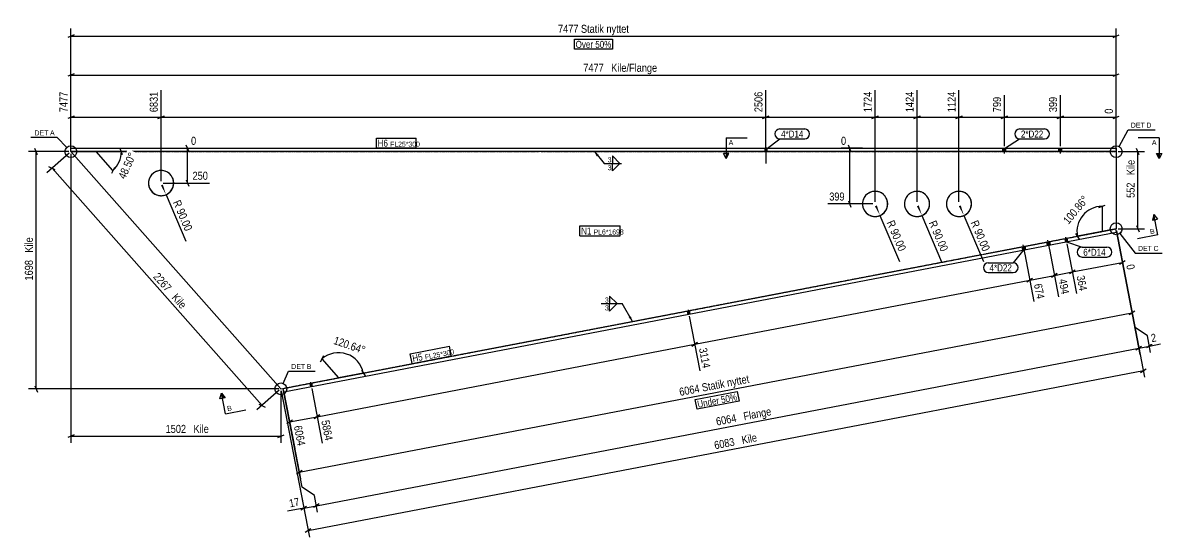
# Model space of a CAD drawing. Header units: millimetres. Extents: x 8 to 70468, y 8 to 3742.
# Drawn here: x 28721 to 36870, y 60 to 3742 of the extents above; entities that cross this region are included whole.
import ezdxf

# ---------------------------------------------------------------- set-up
doc = ezdxf.new("R2010")
doc.units = ezdxf.units.MM
doc.linetypes.add('DXK_LINE_DOT2', pattern=[3.9198, 1.9599, -1.9599])
for name, color, linetype in [('MÅLSÆTNING', 7, 'Continuous'), ('STÅL', 7, 'Continuous'), ('TEKST', 7, 'Continuous')]:
    doc.layers.add(name, color=color, linetype=linetype)
doc.styles.add('Arial', font='ARIAL.TTF', dxfattribs={"height": 0.2})
doc.styles.add('Arial Narrow', font='ARIALN.TTF', dxfattribs={"height": 0.2})

msp = doc.modelspace()

# ---------------------------------------------------------------- hatches: boundary and pattern name
at = {"layer": 'MÅLSÆTNING', "linetype": 'Continuous'}
for points in [[(29722.5, 2583.6), (29744.9, 2511.6), (29708.7, 2577.7)], [(34829.2, 2434.7), (34851.6, 2362.8), (34815.4, 2428.9)], [(35129.3, 2434.7), (35151.7, 2362.8), (35115.4, 2428.9)], [(35429.3, 2434.7), (35451.7, 2362.8), (35415.5, 2428.9)]]:
    msp.add_hatch(color=7, dxfattribs=at).paths.add_polyline_path(points)
at = {"layer": 'STÅL', "linetype": 'Continuous'}
for color, points in [(4, [(34041.8, 2844.6), (34027.8, 2844.6), (34027.8, 2819.6), (34041.8, 2819.6)]), (4, [(34041.8, 2844.6), (34027.8, 2844.6), (34027.8, 2819.6), (34041.8, 2819.6)]), (4, [(34027.8, 2819.6), (34041.8, 2819.6), (34041.8, 2844.6), (34027.8, 2844.6)]), (4, [(34027.8, 2819.6), (34041.8, 2819.6), (34041.8, 2844.6), (34027.8, 2844.6)]), (96, [(35752.5, 2844.6), (35730.5, 2844.6), (35730.5, 2819.6), (35752.5, 2819.6)]), (96, [(36152.5, 2844.6), (36130.5, 2844.6), (36130.5, 2819.6), (36152.5, 2819.6)]), (4, [(35887.1, 2142.2), (35865.5, 2138.1), (35870.2, 2113.6), (35891.8, 2117.7)]), (4, [(35887.1, 2142.2), (35865.5, 2138.1), (35870.2, 2113.6), (35891.8, 2117.7)]), (4, [(36063.9, 2176.2), (36042.3, 2172), (36047, 2147.5), (36068.6, 2151.6)]), (4, [(36063.9, 2176.2), (36042.3, 2172), (36047, 2147.5), (36068.6, 2151.6)]), (96, [(36178.8, 2172.7), (36192.5, 2175.4), (36187.8, 2199.9), (36174, 2197.3)]), (96, [(36178.8, 2172.7), (36192.5, 2175.4), (36187.8, 2199.9), (36174, 2197.3)]), (96, [(33478, 1654.8), (33491.7, 1657.4), (33487, 1681.9), (33473.3, 1679.3)]), (96, [(33478, 1654.8), (33491.7, 1657.4), (33487, 1681.9), (33473.3, 1679.3)]), (96, [(30777.2, 1136.8), (30791, 1139.4), (30786.2, 1164), (30772.5, 1161.3)]), (96, [(30777.2, 1136.8), (30791, 1139.4), (30786.2, 1164), (30772.5, 1161.3)])]:
    msp.add_hatch(color=color, dxfattribs=at).paths.add_polyline_path(points)
at = {"layer": 'TEKST', "linetype": 'Continuous'}
for color, points in [(3, [(32825.5, 2784.7), (32808.9, 2819.6), (32839.9, 2796.6)]), (30, [(33750.7, 2807.1), (33769.4, 2807.1), (33750.7, 2769.6)]), (30, [(36829.5, 2807.1), (36848.2, 2807.1), (36848.2, 2769.6)]), (30, [(36818.4, 2333.6), (36800, 2330.1), (36811.3, 2370.4)]), (3, [(33070.4, 1641.3), (33080.6, 1604), (33054.1, 1632.1)]), (30, [(30166.9, 1057.9), (30148.5, 1054.4), (30141.4, 1091.2)])]:
    msp.add_hatch(color=color, dxfattribs=at).paths.add_polyline_path(points)

# ---------------------------------------------------------------- linework, layer by layer
at = {"layer": 'MÅLSÆTNING', "color": 7, "linetype": 'Continuous'}
for p, q in [((29064.4, 2859.6), (29064.4, 3700)), ((36540.9, 2859.6), (36540.9, 3700)), ((29086.9, 3655.7), (29041.9, 3637.7)), ((29064.4, 3646.7), (36540.9, 3646.7)), ((36518.4, 3637.7), (36563.4, 3655.7)), ((29086.9, 3376.9), (29041.9, 3358.9)), ((29064.4, 2834.6), (29064.4, 3421.1)), ((29064.4, 3367.9), (36540.9, 3367.9)), ((36518.4, 3358.9), (36563.4, 3376.9)), ((36540.9, 2834.6), (36540.9, 3421.1)), ((29064.4, 2834.6), (29064.4, 3259.3)), ((29709.8, 2609.5), (29709.8, 3259.3)), ((29709.8, 2609.5), (29709.8, 3259.3)), ((34034.8, 2834.6), (34034.8, 3259.3)), ((34816.5, 2460.6), (34816.5, 3259.3)), ((34816.5, 2460.6), (34816.5, 3259.3)), ((35116.5, 2460.6), (35116.5, 3259.3)), ((35116.5, 2460.6), (35116.5, 3259.3)), ((35416.5, 2460.6), (35416.5, 3259.3)), ((35416.5, 2460.6), (35416.5, 3259.3)), ((35741.5, 2859.6), (35741.5, 3222.8)), ((36141.5, 2859.6), (36141.5, 3222.8)), ((36141.5, 2859.6), (36141.5, 3222.8)), ((36540.9, 2834.6), (36540.9, 3127.8)), ((29086.9, 3074.7), (29041.9, 3056.7)), ((29064.4, 3065.7), (29709.8, 3065.7)), ((29732.3, 3074.7), (29687.3, 3056.7)), ((29687.3, 3056.7), (29732.3, 3074.7)), ((29709.8, 3065.7), (34034.8, 3065.7)), ((34012.3, 3056.7), (34057.3, 3074.7)), ((34839, 3074.7), (34794, 3056.7)), ((34794, 3056.7), (34839, 3074.7)), ((34816.5, 3065.7), (35116.5, 3065.7)), ((35139, 3074.7), (35094, 3056.7)), ((35094, 3056.7), (35139, 3074.7)), ((35116.5, 3065.7), (35416.5, 3065.7)), ((35439, 3074.7), (35394, 3056.7)), ((35394, 3056.7), (35439, 3074.7)), ((35416.5, 3065.7), (35741.5, 3065.7)), ((35719, 3056.7), (35764, 3074.7)), ((36164, 3074.7), (36119, 3056.7)), ((36119, 3056.7), (36164, 3074.7)), ((36141.5, 3065.7), (36540.9, 3065.7)), ((36518.4, 3056.7), (36563.4, 3074.7)), ((29907.4, 2822.1), (29889.4, 2867.1)), ((34643.7, 2822.1), (34625.7, 2867.1)), ((29049.4, 2819.6), (28762.6, 2819.6)), ((28824.8, 2797.1), (28806.8, 2842.1)), ((28815.8, 1121.8), (28815.8, 2819.6)), ((29053.1, 2809.6), (28893.6, 2668.5)), ((29064.4, 2804.6), (29064.4, 735.4)), ((29079.4, 2819.6), (29425.6, 2819.6)), ((29425.6, 2819.6), (29245.6, 2819.6)), ((29364.8, 2684.8), (29245.6, 2819.6)), ((29434.6, 2797.1), (29416.6, 2842.1)), ((29805.8, 2844.6), (29960.4, 2844.6)), ((29898.4, 2594.5), (29898.4, 2844.6)), ((34726.4, 2844.6), (34572.7, 2844.6)), ((34634.7, 2445.6), (34634.7, 2844.6)), ((36555.9, 2819.6), (36744, 2819.6)), ((36705, 2797.1), (36687, 2842.1)), ((36696, 2267.6), (36696, 2819.6)), ((28951.2, 2689.4), (28907.9, 2711.2)), ((28929.6, 2700.3), (30431.6, 1002.5)), ((29375.7, 2706.4), (29353.9, 2663.1)), ((29889.4, 2617), (29907.4, 2572)), ((29724.8, 2594.5), (30055.4, 2594.5)), ((29744.9, 2511.6), (29886.6, 2178)), ((34801.5, 2445.6), (34477.7, 2445.6)), ((34625.7, 2468.1), (34643.7, 2423.1)), ((36417.8, 2419.3), (36462.8, 2437.3)), ((36440.3, 2428.3), (36440.3, 2248.3)), ((34851.6, 2362.8), (34991.6, 2033.2)), ((35151.7, 2362.8), (35292.3, 2031.3)), ((35451.7, 2362.8), (35591.7, 2032.8)), ((36687, 2290.1), (36705, 2245.1)), ((36250.4, 2234.8), (36276.6, 2194)), ((36526.1, 2264.8), (36263.5, 2214.4)), ((36263.5, 2214.4), (36440.3, 2248.3)), ((36541.3, 2252.4), (36711.2, 1366.7)), ((36541.3, 2252.4), (36711.2, 1366.7)), ((36543.7, 2252.9), (36744.5, 1205.8)), ((36676.3, 1561.6), (36543.7, 2252.9)), ((36546, 2227.9), (36596.1, 1966.4)), ((36555.9, 2267.6), (36744, 2267.6)), ((36063.4, 2120.1), (36128.6, 1780)), ((36063.4, 2120.1), (36128.6, 1780)), ((36188.5, 2159.3), (36256.5, 1804.6)), ((36188.5, 2159.3), (36256.5, 1804.6)), ((35886.6, 2086.2), (35951.9, 1746.1)), ((35886.6, 2086.2), (35951.9, 1746.1)), ((36564.1, 2014.3), (36604.9, 2040.4)), ((36099.1, 1934.3), (36226.9, 1958.8)), ((36247.3, 1971.9), (36206.5, 1945.7)), ((36247.3, 1971.9), (36206.5, 1945.7)), ((36226.9, 1958.8), (36584.5, 2027.4)), ((33526.1, 1440.8), (35922.3, 1900.4)), ((35901.9, 1887.3), (35942.7, 1913.4)), ((35901.9, 1887.3), (35942.7, 1913.4)), ((35922.3, 1900.4), (36099.1, 1934.3)), ((36078.7, 1921.2), (36119.5, 1947.3)), ((36119.5, 1947.3), (36078.7, 1921.2)), ((33487.7, 1641.3), (33562.6, 1250.7)), ((33487.7, 1641.3), (33562.6, 1250.7)), ((36633.2, 1654), (36674, 1680.1)), ((36764.1, 1502.1), (36676.3, 1561.6)), ((36787.2, 1381.3), (36764.1, 1502.1)), ((33546.5, 1453.9), (33505.7, 1427.7)), ((33505.7, 1427.7), (33546.5, 1453.9)), ((36681.7, 1400.7), (36722.5, 1426.9)), ((36681.7, 1400.7), (36722.5, 1426.9)), ((36702.1, 1413.8), (36778.2, 1428.4)), ((36798.6, 1441.5), (36757.8, 1415.3)), ((30870.5, 1357.4), (30848.7, 1314.1)), ((30859.6, 1335.7), (30978.8, 1200.9)), ((30581.2, 1124.6), (31155.6, 1234.8)), ((30761, 107.1), (36735.5, 1253)), ((31155.6, 1234.8), (30978.8, 1200.9)), ((31142.5, 1255.2), (31168.7, 1214.4)), ((36715.1, 1239.9), (36755.9, 1266)), ((28806.8, 1144.3), (28824.8, 1099.3)), ((30551.4, 1121.8), (28762.6, 1121.8)), ((30555.2, 1111.9), (30395.7, 970.7)), ((30566.4, 1106.8), (30566.4, 735.4)), ((30569.3, 1107.1), (30739.1, 221.3)), ((30718.4, 418.9), (30585.8, 1110.2)), ((30718.4, 418.9), (30585.8, 1110.2)), ((30585.8, 1110.2), (30665.4, 695)), ((30786.9, 1123.4), (30861.8, 732.7)), ((30786.9, 1123.4), (30861.8, 732.7)), ((30410, 1013.4), (30453.3, 991.7)), ((30649.3, 898.2), (30608.5, 872.1)), ((30628.9, 885.2), (30825.4, 922.8)), ((30845.8, 935.9), (30805, 909.8)), ((30805, 909.8), (30845.8, 935.9)), ((29086.9, 792.4), (29041.9, 774.4)), ((29064.4, 783.4), (30566.4, 783.4)), ((30543.9, 774.4), (30588.9, 792.4)), ((30718.4, 537.9), (30677.6, 511.8)), ((30806.1, 359.4), (30718.4, 418.9)), ((30829.3, 238.6), (30806.1, 359.4)), ((30829.3, 238.6), (30806.1, 359.4)), ((30709.7, 255.4), (30750.5, 281.5)), ((30730.1, 268.4), (30820.3, 285.7)), ((30840.7, 298.8), (30799.9, 272.7)), ((30840.7, 298.8), (30799.9, 272.7)), ((30781.4, 120.2), (30740.6, 94.1))]:
    msp.add_line(p, q, dxfattribs=at)
for centre, radius, start, end in [((29245.6, 2819.6), 180, 311.5, 360), ((29709.8, 2594.5), 90, 203, 23), ((34816.5, 2445.6), 90, 203, 23), ((36440.3, 2248.3), 180, 90, 190.85676), ((30978.8, 1200.9), 180, 10.85676, 131.5)]:
    msp.add_arc(centre, radius, start, end, dxfattribs=at)
at = {"layer": 'STÅL', "color": 4, "linetype": 'Continuous'}
for p, q in [((34034.8, 2852.6), (34034.8, 2819.6)), ((34034.8, 2852.6), (34034.8, 2819.6)), ((34027.8, 2844.6), (34027.8, 2819.6)), ((34027.8, 2844.6), (34027.8, 2819.6)), ((34027.8, 2844.6), (34027.8, 2819.6)), ((34027.8, 2844.6), (34027.8, 2819.6)), ((34034.8, 2852.1), (34034.8, 2734.6)), ((34034.8, 2852.1), (34034.8, 2734.6)), ((34041.8, 2844.6), (34041.8, 2819.6)), ((34041.8, 2844.6), (34041.8, 2819.6)), ((34041.8, 2844.6), (34041.8, 2819.6)), ((34041.8, 2844.6), (34041.8, 2819.6)), ((35865.5, 2138.1), (35870.2, 2113.6)), ((35865.5, 2138.1), (35870.2, 2113.6)), ((35873.8, 2152.9), (35891.4, 2061.6)), ((35873.8, 2152.9), (35891.4, 2061.6)), ((35887.1, 2142.2), (35891.8, 2117.7)), ((35887.1, 2142.2), (35891.8, 2117.7)), ((36042.3, 2172), (36047, 2147.5)), ((36042.3, 2172), (36047, 2147.5)), ((36050.6, 2186.8), (36068.1, 2095.5)), ((36050.6, 2186.8), (36068.1, 2095.5)), ((36063.9, 2176.2), (36068.6, 2151.6)), ((36063.9, 2176.2), (36068.6, 2151.6))]:
    msp.add_line(p, q, dxfattribs=at)
at = {"layer": 'STÅL', "color": 2, "linetype": 'Continuous'}
for p, q in [((29064.4, 2844.6), (36540.9, 2844.6)), ((29064.4, 2819.6), (29064.4, 2844.6)), ((36540.9, 2819.6), (29064.4, 2819.6)), ((29064.4, 2819.6), (30566.4, 1121.8)), ((36540.9, 2844.6), (36540.9, 2819.6)), ((36540.9, 2819.6), (36540.9, 2267.6)), ((30582.9, 1125), (36538.5, 2267.2)), ((30587.7, 1100.4), (36543.2, 2242.6)), ((36538.5, 2267.2), (36540.9, 2267.6)), ((36543.2, 2242.6), (36538.5, 2267.2)), ((30566.4, 1121.8), (30582.9, 1125)), ((30587.7, 1100.4), (30582.9, 1125))]:
    msp.add_line(p, q, dxfattribs=at)
at = {"layer": 'STÅL', "color": 7, "linetype": 'DXK_LINE_DOT2'}
for p, q in [((29064.4, 2819.6), (32413.4, 2819.6)), ((32428.4, 2819.6), (36540.9, 2819.6)), ((30582.9, 1125), (36538.5, 2267.2))]:
    msp.add_line(p, q, dxfattribs=at)
at = {"layer": 'STÅL', "color": 96, "linetype": 'Continuous'}
for p, q in [((35730.5, 2819.6), (35730.5, 2844.6)), ((35741.5, 2806.6), (35741.5, 2844.6)), ((35752.5, 2819.6), (35752.5, 2844.6)), ((36130.5, 2819.6), (36130.5, 2844.6)), ((36141.5, 2806.6), (36141.5, 2844.6)), ((36152.5, 2819.6), (36152.5, 2844.6)), ((36179.4, 2206.5), (36185.6, 2174)), ((36179.4, 2206.5), (36185.6, 2174)), ((36174, 2197.3), (36178.8, 2172.7)), ((36174, 2197.3), (36178.8, 2172.7)), ((36187.8, 2199.9), (36192.5, 2175.4)), ((36187.8, 2199.9), (36192.5, 2175.4)), ((33473.3, 1679.3), (33478, 1654.8)), ((33473.3, 1679.3), (33478, 1654.8)), ((33478.6, 1688.5), (33484.9, 1656.1)), ((33478.6, 1688.5), (33484.9, 1656.1)), ((33487, 1681.9), (33491.7, 1657.4)), ((33487, 1681.9), (33491.7, 1657.4)), ((30772.5, 1161.3), (30777.2, 1136.8)), ((30772.5, 1161.3), (30777.2, 1136.8)), ((30777.9, 1170.5), (30784.1, 1138.1)), ((30777.9, 1170.5), (30784.1, 1138.1)), ((30786.2, 1164), (30791, 1139.4)), ((30786.2, 1164), (30791, 1139.4))]:
    msp.add_line(p, q, dxfattribs=at)
at = {"layer": 'STÅL', "color": 7, "linetype": 'DXK_LINE_DOT2'}
for centre, start, end in [((29709.8, 2594.5), 23, 203), ((29709.8, 2594.5), 203, 23), ((34816.5, 2445.6), 23, 203), ((35116.5, 2445.6), 23, 203), ((35416.5, 2445.6), 23, 203), ((34816.5, 2445.6), 203, 23), ((35116.5, 2445.6), 203, 23), ((35416.5, 2445.6), 203, 23)]:
    msp.add_arc(centre, 90, start, end, dxfattribs=at)
at = {"layer": 'STÅL', "color": 2, "linetype": 'Continuous'}
for centre, start, end in [((29709.8, 2594.5), 353, 173), ((29709.8, 2594.5), 173, 353), ((34816.5, 2445.6), 353, 173), ((35116.5, 2445.6), 353, 173), ((35416.5, 2445.6), 353, 173), ((34816.5, 2445.6), 173, 353), ((35116.5, 2445.6), 173, 353), ((35416.5, 2445.6), 173, 353)]:
    msp.add_arc(centre, 90, start, end, dxfattribs=at)
at = {"layer": 'TEKST', "color": 3, "linetype": 'Continuous'}
for p, q in [((36626.6, 2976.2), (36818.9, 2976.2)), ((28967.3, 2920.8), (28777.7, 2920.8)), ((36677.8, 2094.1), (36870.1, 2094.1)), ((33080.6, 1604), (33008.3, 1732.3)), ((30622, 1248.8), (30811.5, 1248.8))]:
    msp.add_line(p, q, dxfattribs=at)
at = {"layer": 'TEKST', "color": 30, "linetype": 'Continuous'}
for p, q in [((33750.7, 2769.6), (33731.9, 2807.1)), ((33769.4, 2807.1), (33731.9, 2807.1)), ((33750.7, 2769.6), (33769.4, 2807.1)), ((36829.5, 2807.1), (36867, 2807.1)), ((36848.2, 2769.6), (36829.5, 2807.1)), ((36867, 2807.1), (36848.2, 2769.6)), ((36811.3, 2370.4), (36800, 2330.1)), ((36811.3, 2370.4), (36836.8, 2337.1)), ((36800, 2330.1), (36836.8, 2337.1)), ((30130.1, 1050.9), (30141.4, 1091.2)), ((30141.4, 1091.2), (30166.9, 1057.9)), ((30166.9, 1057.9), (30130.1, 1050.9))]:
    msp.add_line(p, q, dxfattribs=at)
at = {"layer": 'TEKST', "color": 3, "linetype": 'Continuous'}
for centre in [(29064.4, 2819.6), (36540.9, 2267.6), (30566.4, 1121.8)]:
    msp.add_circle(centre, 42.4, dxfattribs=at)

# ---------------------------------------------------------------- wipeouts: each hides what was drawn before it
at = {"color": 0}
for points in [[(34303.9, 2920.5), (34303.9, 2973), (34144.1, 2973), (34144.1, 2920.5)], [(36019.3, 2920.3), (36019.3, 2972.8), (35859.5, 2972.8), (35859.5, 2920.3)]]:
    msp.add_wipeout(points, dxfattribs=at).dxf.layer = 'TEKST'
at = {"color": 0, "linetype": 'Continuous'}
msp.add_wipeout([(36829.5, 2867.1), (36829.5, 2904.6), (36796.2, 2904.6), (36796.2, 2867.1)], dxfattribs=at).dxf.layer = 'TEKST'

# ---------------------------------------------------------------- next in the draw order: linework, layer by layer
at = {"layer": 'TEKST', "color": 7, "linetype": 'Continuous'}
for q in [(36698.2, 2919.6), (36848.2, 2769.6)]:
    msp.add_line((36848.2, 2919.6), q, dxfattribs=at)

# ---------------------------------------------------------------- next in the draw order: texts
at = {"layer": 'TEKST', "color": 3, "linetype": 'Continuous', "style": 'Arial'}
msp.add_text('A', height=35.8, dxfattribs=at).set_placement((36796.2, 2867.1))

# ---------------------------------------------------------------- next in the draw order: wipeouts: each hides what was drawn before it
at = {"color": 0}
for points, layer in [([(33068.7, 3658), (33068.7, 3742), (32536.6, 3742), (32536.6, 3658)], 'MÅLSÆTNING'), ([(32887.8, 3379.1), (32887.8, 3463.1), (32717.5, 3463.1), (32717.5, 3379.1)], 'MÅLSÆTNING'), ([(33257.8, 3391.1), (33257.8, 3451.1), (32929, 3451.1), (32929, 3391.1)], 'MÅLSÆTNING'), ([(29549.2, 2803.8), (29472.6, 2838.3), (29382, 2637.1), (29458.6, 2602.7)], 'MÅLSÆTNING'), ([(36672.7, 2761.3), (36612.7, 2761.3), (36612.7, 2651.7), (36672.7, 2651.7)], 'MÅLSÆTNING'), ([(36684.7, 2610.5), (36600.7, 2610.5), (36600.7, 2476.8), (36684.7, 2476.8)], 'MÅLSÆTNING'), ([(36365.4, 2477), (36300.6, 2530.6), (36136.8, 2332.4), (36201.6, 2278.8)], 'MÅLSÆTNING'), ([(29876.8, 2229.8), (29954.1, 2262.7), (29854.7, 2496.7), (29777.4, 2463.9)], 'MÅLSÆTNING'), ([(34981.8, 2085), (35059.1, 2117.8), (34959.7, 2351.9), (34882.4, 2319.1)], 'MÅLSÆTNING'), ([(28792.6, 2206.6), (28732.6, 2206.6), (28732.6, 2097.1), (28792.6, 2097.1)], 'MÅLSÆTNING'), ([(28804.6, 2055.8), (28720.6, 2055.8), (28720.6, 1885.6), (28804.6, 1885.6)], 'MÅLSÆTNING'), ([(29745.4, 1795.1), (29808.3, 1850.8), (29695.5, 1978.3), (29632.6, 1922.6)], 'MÅLSÆTNING'), ([(36845.9, 1452.8), (36830.1, 1535.3), (36770.6, 1523.9), (36786.4, 1441.4)], 'MÅLSÆTNING'), ([(29900.5, 794.6), (29900.5, 878.6), (29730.3, 878.6), (29730.3, 794.6)], 'MÅLSÆTNING'), ([(30051.4, 806.6), (30051.4, 866.6), (29941.8, 866.6), (29941.8, 806.6)], 'MÅLSÆTNING'), ([(33829.7, 707.1), (33813.9, 789.6), (33646.7, 757.6), (33662.5, 675.1)], 'MÅLSÆTNING'), ([(30717.7, 277.5), (30701.8, 360), (30606.5, 341.7), (30622.3, 259.2)], 'MÅLSÆTNING'), ([(34303.9, 2920.5), (34303.9, 2973), (34144.1, 2973), (34144.1, 2920.5)], 'TEKST'), ([(36019.3, 2920.3), (36019.3, 2972.8), (35859.5, 2972.8), (35859.5, 2920.3)], 'TEKST'), ([(31332.3, 2855.1), (31332.3, 2907.6), (31258.7, 2907.6), (31258.7, 2855.1)], 'TEKST'), ([(32930.2, 2740), (32930.2, 2783.5), (32901.3, 2783.5), (32901.3, 2740)], 'TEKST'), ([(32787.3, 2226.6), (32787.3, 2279.1), (32713.8, 2279.1), (32713.8, 2226.6)], 'TEKST'), ([(36465.3, 2074.5), (36465.3, 2127), (36305.5, 2127), (36305.5, 2074.5)], 'TEKST'), ([(35795, 1963.3), (35795, 2015.8), (35635.1, 2015.8), (35635.1, 1963.3)], 'TEKST'), ([(32910, 1736.8), (32910, 1780.3), (32881.2, 1780.3), (32881.2, 1736.8)], 'TEKST')]:
    msp.add_wipeout(points, dxfattribs=at).dxf.layer = layer
at = {"color": 0, "linetype": 'Continuous'}
for points, layer in [([(32930.5, 3562.3), (32930.5, 3614.8), (32674.8, 3614.8), (32674.8, 3562.3)], 'MÅLSÆTNING'), ([(29052.4, 3260.4), (28968.4, 3260.4), (28968.4, 3090.1), (29052.4, 3090.1)], 'MÅLSÆTNING'), ([(29697.8, 3260.4), (29613.8, 3260.4), (29613.8, 3090.1), (29697.8, 3090.1)], 'MÅLSÆTNING'), ([(34022.8, 3260.4), (33938.8, 3260.4), (33938.8, 3090.1), (34022.8, 3090.1)], 'MÅLSÆTNING'), ([(35104.5, 3260.4), (35020.5, 3260.4), (35020.5, 3090.1), (35104.5, 3090.1)], 'MÅLSÆTNING'), ([(35404.5, 3260.4), (35320.5, 3260.4), (35320.5, 3090.1), (35404.5, 3090.1)], 'MÅLSÆTNING'), ([(35729.5, 3223.8), (35645.5, 3223.8), (35645.5, 3090.1), (35729.5, 3090.1)], 'MÅLSÆTNING'), ([(36528.9, 3139.8), (36444.9, 3139.8), (36444.9, 3079.2), (36528.9, 3079.2)], 'MÅLSÆTNING'), ([(29972.4, 2856.6), (29972.4, 2940.6), (29911.9, 2940.6), (29911.9, 2856.6)], 'MÅLSÆTNING'), ([(34621.2, 2856.6), (34621.2, 2940.6), (34560.7, 2940.6), (34560.7, 2856.6)], 'MÅLSÆTNING'), ([(30056.5, 2606.5), (30056.5, 2690.5), (29922.8, 2690.5), (29922.8, 2606.5)], 'MÅLSÆTNING'), ([(34610.3, 2457.6), (34610.3, 2541.6), (34476.6, 2541.6), (34476.6, 2457.6)], 'MÅLSÆTNING'), ([(36610.2, 1956.9), (36692.7, 1972.7), (36681.3, 2032.2), (36598.8, 2016.4)], 'MÅLSÆTNING'), ([(35963.8, 1747.3), (36046.3, 1763.2), (36021.2, 1894.5), (35938.7, 1878.6)], 'MÅLSÆTNING'), ([(36268.5, 1805.8), (36351, 1821.6), (36325.8, 1952.9), (36243.3, 1937.1)], 'MÅLSÆTNING'), ([(36745.3, 2991.2), (36745.3, 3028.7), (36645.4, 3028.7), (36645.4, 2991.2)], 'TEKST'), ([(28903.9, 2935.8), (28903.9, 2973.3), (28804, 2973.3), (28804, 2935.8)], 'TEKST'), ([(33802.7, 2867.1), (33802.7, 2904.6), (33769.4, 2904.6), (33769.4, 2867.1)], 'TEKST'), ([(36818.3, 2234.3), (36811.3, 2271.1), (36778.5, 2264.8), (36785.6, 2228)], 'TEKST'), ([(30218, 968.4), (30210.9, 1005.3), (30178.2, 999), (30185.2, 962.2)], 'TEKST')]:
    msp.add_wipeout(points, dxfattribs=at).dxf.layer = layer

# ---------------------------------------------------------------- next in the draw order: linework, layer by layer
at = {"layer": 'MÅLSÆTNING', "color": 7, "linetype": 'Continuous'}
for p, q in [((34034.8, 2834.6), (34034.8, 3259.3)), ((35741.5, 2859.6), (35741.5, 3222.8)), ((34057.3, 3074.7), (34012.3, 3056.7)), ((34034.8, 3065.7), (34816.5, 3065.7)), ((35764, 3074.7), (35719, 3056.7)), ((35741.5, 3065.7), (36141.5, 3065.7)), ((36546, 2227.9), (36662.6, 1619.9)), ((36778.2, 1428.4), (36858.3, 1443.8)), ((36778.2, 1428.4), (36858.3, 1443.8)), ((30569.3, 1107.1), (30770.1, 60)), ((30806.1, 359.4), (30718.4, 418.9)), ((30730.1, 268.4), (30614.1, 246.2)), ((30730.1, 268.4), (30614.1, 246.2))]:
    msp.add_line(p, q, dxfattribs=at)
msp.add_arc((35116.5, 2445.6), 90, 203, 23, dxfattribs=at)
at = {"layer": 'TEKST', "color": 7, "linetype": 'Continuous'}
for p, q in [((34135.1, 2982), (34312.9, 2982)), ((35850.5, 2981.8), (36028.3, 2981.8)), ((33750.7, 2919.6), (33900.7, 2919.6)), ((33750.7, 2919.6), (33750.7, 2769.6)), ((34036.8, 2837.6), (34135.1, 2911.5)), ((34135.1, 2911.5), (34312.9, 2911.5)), ((35742.5, 2841.2), (35850.5, 2911.3)), ((35850.5, 2911.3), (36028.3, 2911.3)), ((36839.6, 2223.1), (36811.3, 2370.4)), ((36839.6, 2223.1), (36692.2, 2194.8)), ((30169.7, 943.9), (30141.4, 1091.2)), ((30169.7, 943.9), (30317, 972.1))]:
    msp.add_line(p, q, dxfattribs=at)
at = {"layer": 'TEKST', "color": 3, "linetype": 'Continuous'}
for p, q in [((36561.2, 2856.8), (36626.6, 2976.2)), ((32991.4, 2735.5), (32937.9, 2789)), ((32937.9, 2789), (32937.9, 2735.5)), ((32937.9, 2735.5), (32991.4, 2735.5)), ((32971.3, 1732.3), (32917.7, 1785.9)), ((32917.7, 1785.9), (32917.7, 1732.3)), ((32917.7, 1732.3), (32971.3, 1732.3))]:
    msp.add_line(p, q, dxfattribs=at)
at = {"layer": 'TEKST', "color": 7, "linetype": 'Continuous'}
for centre, start, end in [((34135.1, 2946.8), 90, 270), ((34312.9, 2946.8), 270, 90), ((35850.5, 2946.5), 90, 270), ((36028.3, 2946.5), 270, 90)]:
    msp.add_arc(centre, 35.2, start, end, dxfattribs=at)

# ---------------------------------------------------------------- next in the draw order: texts
at = {"layer": 'MÅLSÆTNING', "color": 3, "style": 'Arial Narrow'}
for s, p in [('7477', (32729.5, 3391.1)), ('1502', (29742.3, 806.6))]:
    msp.add_text(s, height=57.27, dxfattribs=at).set_placement(p)
at = {"layer": 'MÅLSÆTNING', "color": 3, "linetype": 'Continuous', "style": 'Arial Narrow'}
for s, height, rotation, p in [('7477', 57.27, 90.00021, (29040.4, 3102.1)), ('6831', 57.27, 90.00021, (29685.8, 3102.1)), ('2506', 57.27, 90.00021, (34010.8, 3102.1)), ('1424', 57.27, 90.00021, (35092.5, 3102.1)), ('1124', 57.27, 90.00021, (35392.5, 3102.1)), ('799', 57.27, 90.00021, (35717.5, 3102.1)), ('0', 57.3, 90.00021, (36516.9, 3091.2)), ('0', 57.3, -79.14266, (36612.8, 2006.8)), ('364', 57.27, -79.14266, (36257.3, 1927.5)), ('674', 57.27, -79.14266, (35952.7, 1869.1))]:
    msp.add_text(s, height=height, rotation=rotation, dxfattribs=at).set_placement(p)
for s, height, p in [('0', 57.3, (29923.9, 2868.6)), ('0', 57.3, (34572.7, 2868.6)), ('250', 57.27, (29934.8, 2618.5)), ('399', 57.27, (34488.6, 2469.6))]:
    msp.add_text(s, height=height, dxfattribs=at).set_placement(p)
at = {"layer": 'MÅLSÆTNING', "color": 3, "style": 'Arial Narrow'}
for s, height, rotation, p in [('48.50°', 57.27, 65.75264, (29452.6, 2618.5)), ('552', 57.27, 90.00021, (36672.7, 2488.8)), ('R 90.00', 57.27, -67.00168, (29793.2, 2457.5)), ('100.86°', 57.27, 50.42602, (36200, 2295.7)), ('R 90.00', 57.27, -67.00168, (34898.1, 2312.7)), ('1698', 57.27, 90.00021, (28792.6, 1897.6)), ('2', 57.3, 10.85755, (36795.9, 1455.5)), ('6083', 57.27, 10.85755, (33672.1, 689.1)), ('17', 57.27, 10.85755, (30631.8, 273.3))]:
    msp.add_text(s, height=height, rotation=rotation, dxfattribs=at).set_placement(p)
at = {"layer": 'TEKST', "color": 3, "style": 'Arial Narrow'}
for s, p in [('4*D14', (34144.1, 2920.5)), ('2*D22', (35859.5, 2920.3))]:
    msp.add_text(s, height=50.11, dxfattribs=at).set_placement(p)
at = {"layer": 'TEKST', "color": 3, "linetype": 'Continuous', "style": 'Arial'}
msp.add_text('A', height=35.8, dxfattribs=at).set_placement((33769.4, 2867.1))
for p in [(36785.6, 2228), (30185.2, 962.2)]:
    msp.add_text('B', height=35.8, rotation=10.85755, dxfattribs=at).set_placement(p)

# ---------------------------------------------------------------- next in the draw order: wipeouts: each hides what was drawn before it
at = {"color": 0, "linetype": 'Continuous'}
for points, layer in [([(32930.5, 3562.3), (32930.5, 3614.8), (32674.8, 3614.8), (32674.8, 3562.3)], 'MÅLSÆTNING'), ([(36792.7, 2991.2), (36792.7, 3028.7), (36756.6, 3028.7), (36756.6, 2991.2)], 'TEKST'), ([(28948.5, 2935.8), (28948.5, 2973.3), (28915.2, 2973.3), (28915.2, 2935.8)], 'TEKST')]:
    msp.add_wipeout(points, dxfattribs=at).dxf.layer = layer
at = {"color": 0}
for points, layer in [([(33257.8, 3391.1), (33257.8, 3451.1), (32929, 3451.1), (32929, 3391.1)], 'MÅLSÆTNING'), ([(36672.7, 2761.3), (36612.7, 2761.3), (36612.7, 2651.7), (36672.7, 2651.7)], 'MÅLSÆTNING'), ([(28792.6, 2206.6), (28732.6, 2206.6), (28732.6, 2097.1), (28792.6, 2097.1)], 'MÅLSÆTNING'), ([(29854.3, 1690.1), (29899.3, 1729.9), (29826.7, 1811.9), (29781.7, 1772.2)], 'MÅLSÆTNING'), ([(30051.4, 806.6), (30051.4, 866.6), (29941.8, 866.6), (29941.8, 806.6)], 'MÅLSÆTNING'), ([(33975.6, 747.3), (33964.3, 806.3), (33856.7, 785.6), (33868, 726.7)], 'MÅLSÆTNING'), ([(31332.3, 2855.1), (31332.3, 2907.6), (31258.7, 2907.6), (31258.7, 2855.1)], 'TEKST'), ([(32787.3, 2226.6), (32787.3, 2279.1), (32713.8, 2279.1), (32713.8, 2226.6)], 'TEKST'), ([(36465.3, 2074.5), (36465.3, 2127), (36305.5, 2127), (36305.5, 2074.5)], 'TEKST'), ([(35795, 1963.3), (35795, 2015.8), (35635.1, 2015.8), (35635.1, 1963.3)], 'TEKST')]:
    msp.add_wipeout(points, dxfattribs=at).dxf.layer = layer

# ---------------------------------------------------------------- next in the draw order: linework, layer by layer
at = {"layer": 'MÅLSÆTNING', "color": 7, "linetype": 'Continuous'}
msp.add_lwpolyline([(32665.8, 3553.3), (32665.8, 3623.8), (32939.5, 3623.8), (32939.5, 3553.3), (32665.8, 3553.3)], close=True, dxfattribs=at)
at = {"layer": 'TEKST', "color": 3, "linetype": 'Continuous'}
msp.add_line((29035, 2850.2), (28967.3, 2920.8), dxfattribs=at)
at = {"layer": 'TEKST', "color": 7, "linetype": 'Continuous'}
for p, q in [((31249.7, 2846.1), (31249.7, 2916.6)), ((32704.8, 2217.6), (32704.8, 2288.1)), ((35881.4, 2119.2), (35804, 2024.8)), ((36185.6, 2174), (36296.5, 2136)), ((36296.5, 2136), (36474.3, 2136)), ((36296.5, 2065.5), (36474.3, 2065.5)), ((35626.1, 2024.8), (35804, 2024.8)), ((35626.1, 1954.3), (35804, 1954.3))]:
    msp.add_line(p, q, dxfattribs=at)
at = {"layer": 'TEKST', "color": 3, "linetype": 'Continuous'}
msp.add_circle((36540.9, 2819.6), 42.4, dxfattribs=at)
at = {"layer": 'TEKST', "color": 7, "linetype": 'Continuous'}
for centre, start, end in [((36296.5, 2100.7), 90, 270), ((36474.3, 2100.7), 270, 90), ((35626.1, 1989.5), 90, 270), ((35804, 1989.5), 270, 90)]:
    msp.add_arc(centre, 35.2, start, end, dxfattribs=at)

# ---------------------------------------------------------------- next in the draw order: texts
at = {"layer": 'MÅLSÆTNING', "color": 3, "style": 'Arial Narrow'}
for s, height, p in [('7477 Statik nyttet', 57.266, (32548.6, 3670)), ('Kile/', 57.27, (32929, 3391.1)), ('Flange', 57.27, (33056.9, 3391.1)), ('Kile', 57.27, (29941.8, 806.6))]:
    msp.add_text(s, height=height, dxfattribs=at).set_placement(p)
at = {"layer": 'MÅLSÆTNING', "color": 7, "linetype": 'Continuous', "style": 'Arial Narrow'}
msp.add_text('Over 50%', height=50.11, dxfattribs=at).set_placement((32674.8, 3562.3))
at = {"layer": 'MÅLSÆTNING', "color": 3, "style": 'Arial Narrow'}
for p in [(36672.7, 2651.7), (28792.6, 2097.1)]:
    msp.add_text('Kile', height=57.27, rotation=90.00021, dxfattribs=at).set_placement(p)
at = {"layer": 'TEKST', "color": 96, "linetype": 'Continuous', "style": 'Arial'}
for s, height, p in [('DET', 35.82, (36645.4, 2991.2)), ('D', 35.8, (36756.6, 2991.2)), ('DET', 35.82, (28804, 2935.8)), ('A', 35.8, (28915.2, 2935.8))]:
    msp.add_text(s, height=height, dxfattribs=at).set_placement(p)
at = {"layer": 'TEKST', "color": 3, "style": 'Arial Narrow'}
for s, p in [('6*D14', (36305.5, 2074.5)), ('4*D22', (35635.1, 1963.3))]:
    msp.add_text(s, height=50.11, dxfattribs=at).set_placement(p)

# ---------------------------------------------------------------- next in the draw order: wipeouts: each hides what was drawn before it
at = {"color": 0, "linetype": 'Continuous'}
for points, layer in [([(34804.5, 3260.4), (34720.5, 3260.4), (34720.5, 3090.1), (34804.5, 3090.1)], 'MÅLSÆTNING'), ([(36129.5, 3223.8), (36045.5, 3223.8), (36045.5, 3090.1), (36129.5, 3090.1)], 'MÅLSÆTNING'), ([(36140.6, 1781.2), (36223.1, 1797.1), (36197.9, 1928.4), (36115.4, 1912.5)], 'MÅLSÆTNING'), ([(30677.4, 696.2), (30759.9, 712.1), (30727.8, 879.3), (30645.3, 863.4)], 'MÅLSÆTNING'), ([(32930.2, 2683.7), (32930.2, 2727.2), (32901.3, 2727.2), (32901.3, 2683.7)], 'TEKST'), ([(36796.5, 2109.1), (36796.5, 2146.6), (36696.5, 2146.6), (36696.5, 2109.1)], 'TEKST')]:
    msp.add_wipeout(points, dxfattribs=at).dxf.layer = layer
at = {"color": 0}
for points, layer in [([(35282.5, 2083.2), (35359.9, 2116), (35260.5, 2350.1), (35183.2, 2317.3)], 'MÅLSÆTNING'), ([(29854.3, 1690.1), (29899.3, 1729.9), (29826.7, 1811.9), (29781.7, 1772.2)], 'MÅLSÆTNING'), ([(33975.6, 747.3), (33964.3, 806.3), (33856.7, 785.6), (33868, 726.7)], 'MÅLSÆTNING'), ([(31526.2, 2855.1), (31526.2, 2892.6), (31348, 2892.6), (31348, 2855.1)], 'TEKST'), ([(32983.6, 2226.6), (32983.6, 2264.1), (32803.1, 2264.1), (32803.1, 2226.6)], 'TEKST')]:
    msp.add_wipeout(points, dxfattribs=at).dxf.layer = layer

# ---------------------------------------------------------------- next in the draw order: linework, layer by layer
at = {"layer": 'MÅLSÆTNING', "color": 7, "linetype": 'Continuous'}
for p, q in [((30820.3, 285.7), (36702.1, 1413.8)), ((30590.5, 1085.7), (30707.1, 477.7))]:
    msp.add_line(p, q, dxfattribs=at)
msp.add_arc((35416.5, 2445.6), 90, 203, 23, dxfattribs=at)
at = {"layer": 'TEKST', "color": 3, "linetype": 'Continuous'}
for p, q in [((32808.9, 2819.6), (32878, 2735.5)), ((32878, 2735.5), (33002.2, 2735.5)), ((32937.9, 2735.5), (32991.4, 2735.5)), ((32991.4, 2735.5), (32937.9, 2681.9)), ((32937.9, 2681.9), (32937.9, 2735.5)), ((36567.2, 2234.3), (36677.8, 2094.1))]:
    msp.add_line(p, q, dxfattribs=at)

# ---------------------------------------------------------------- next in the draw order: texts
at = {"layer": 'MÅLSÆTNING', "color": 3, "linetype": 'Continuous', "style": 'Arial Narrow'}
for s, rotation, p in [('1724', 90.00021, (34792.5, 3102.1)), ('399', 90.00021, (36117.5, 3102.1)), ('494', -79.14266, (36129.5, 1903)), ('6064', -79.14266, (30659.4, 853.9))]:
    msp.add_text(s, height=57.27, rotation=rotation, dxfattribs=at).set_placement(p)
at = {"layer": 'MÅLSÆTNING', "color": 3, "style": 'Arial Narrow'}
for s, rotation, p in [('R 90.00', -67.00168, (35198.9, 2310.9)), ('2267', -48.50088, (29649.6, 1921.6)), ('Kile', -48.50088, (29781.7, 1772.2)), ('Kile', 10.85755, (33868, 726.7))]:
    msp.add_text(s, height=57.27, rotation=rotation, dxfattribs=at).set_placement(p)
at = {"layer": 'TEKST', "color": 3, "style": 'Arial Narrow'}
msp.add_text('3', height=35.8, dxfattribs=at).set_placement((32904.3, 2743))
at = {"layer": 'TEKST', "color": 3, "linetype": 'Continuous', "style": 'Arial Narrow'}
msp.add_text('3', height=35.8, dxfattribs=at).set_placement((32904.3, 2686.7))

# ---------------------------------------------------------------- next in the draw order: wipeouts: each hides what was drawn before it
at = {"color": 0}
for points in [[(31526.2, 2855.1), (31526.2, 2892.6), (31348, 2892.6), (31348, 2855.1)], [(32983.6, 2226.6), (32983.6, 2264.1), (32803.1, 2264.1), (32803.1, 2226.6)]]:
    msp.add_wipeout(points, dxfattribs=at).dxf.layer = 'TEKST'
at = {"color": 0, "linetype": 'Continuous'}
msp.add_wipeout([(36843.8, 2109.1), (36843.8, 2146.6), (36807.7, 2146.6), (36807.7, 2109.1)], dxfattribs=at).dxf.layer = 'TEKST'

# ---------------------------------------------------------------- next in the draw order: linework, layer by layer
at = {"layer": 'TEKST', "color": 7, "linetype": 'Continuous'}
for p, q in [((31249.7, 2916.6), (31535.2, 2916.6)), ((31535.2, 2846.1), (31535.2, 2916.6)), ((31249.7, 2846.1), (31535.2, 2846.1)), ((32704.8, 2288.1), (32992.6, 2288.1)), ((32992.6, 2217.6), (32992.6, 2288.1)), ((32704.8, 2217.6), (32992.6, 2217.6))]:
    msp.add_line(p, q, dxfattribs=at)

# ---------------------------------------------------------------- next in the draw order: texts
at = {"layer": 'TEKST', "color": 3, "style": 'Arial Narrow'}
for s, height, p in [('H6', 50.11, (31258.7, 2855.1)), ('FL25*300', 35.79, (31348, 2855.1)), ('N1', 50.11, (32713.8, 2226.6)), ('PL6*1698', 35.79, (32803.1, 2226.6))]:
    msp.add_text(s, height=height, dxfattribs=at).set_placement(p)
at = {"layer": 'TEKST', "color": 96, "linetype": 'Continuous', "style": 'Arial'}
for s, height, p in [('DET', 35.82, (36696.5, 2109.1)), ('C', 35.8, (36807.7, 2109.1))]:
    msp.add_text(s, height=height, dxfattribs=at).set_placement(p)

# ---------------------------------------------------------------- next in the draw order: wipeouts: each hides what was drawn before it
at = {"color": 0}
for points in [[(35581.9, 2084.6), (35659.3, 2117.5), (35559.9, 2351.5), (35482.6, 2318.7)], [(31166.9, 1354), (31194, 1433.5), (30950.6, 1516.5), (30923.5, 1437)], [(33842.7, 876.9), (33826.9, 959.4), (33659.7, 927.3), (33675.5, 844.8)]]:
    msp.add_wipeout(points, dxfattribs=at).dxf.layer = 'MÅLSÆTNING'

# ---------------------------------------------------------------- next in the draw order: linework, layer by layer
at = {"layer": 'MÅLSÆTNING', "color": 7, "linetype": 'Continuous'}
msp.add_line((30825.4, 922.8), (33526.1, 1440.8), dxfattribs=at)

# ---------------------------------------------------------------- next in the draw order: texts
at = {"layer": 'MÅLSÆTNING', "color": 3, "style": 'Arial Narrow'}
for s, rotation, p in [('R 90.00', -67.00168, (35498.3, 2312.3)), ('120.64°', -18.82166, (30938.7, 1444.5)), ('6064', 10.85755, (33685, 858.8))]:
    msp.add_text(s, height=57.27, rotation=rotation, dxfattribs=at).set_placement(p)

# ---------------------------------------------------------------- next in the draw order: wipeouts: each hides what was drawn before it
at = {"color": 0}
msp.add_wipeout([(34078.3, 934.3), (34067, 993.2), (33869.6, 955.3), (33880.9, 896.4)], dxfattribs=at).dxf.layer = 'MÅLSÆTNING'

# ---------------------------------------------------------------- next in the draw order: wipeouts: each hides what was drawn before it
at = {"color": 0, "linetype": 'Continuous'}
for points in [[(33574.6, 1251.9), (33657.1, 1267.7), (33625, 1434.9), (33542.5, 1419.1)], [(30873.8, 733.9), (30956.3, 749.7), (30924.2, 916.9), (30841.7, 901.1)]]:
    msp.add_wipeout(points, dxfattribs=at).dxf.layer = 'MÅLSÆTNING'
at = {"color": 0}
msp.add_wipeout([(34078.3, 934.3), (34067, 993.2), (33869.6, 955.3), (33880.9, 896.4)], dxfattribs=at).dxf.layer = 'MÅLSÆTNING'

# ---------------------------------------------------------------- next in the draw order: linework, layer by layer
at = {"layer": 'MÅLSÆTNING', "color": 7, "linetype": 'Continuous'}
msp.add_line((30698, 524.9), (36653.6, 1667.1), dxfattribs=at)

# ---------------------------------------------------------------- next in the draw order: texts
at = {"layer": 'MÅLSÆTNING', "color": 3, "linetype": 'Continuous', "style": 'Arial Narrow'}
for s, p in [('3114', (33556.6, 1409.6)), ('5864', (30855.8, 891.6))]:
    msp.add_text(s, height=57.27, rotation=-79.14266, dxfattribs=at).set_placement(p)
at = {"layer": 'MÅLSÆTNING', "color": 3, "style": 'Arial Narrow'}
msp.add_text('Flange', height=57.27, rotation=10.85755, dxfattribs=at).set_placement((33880.9, 896.4))

# ---------------------------------------------------------------- next in the draw order: wipeouts: each hides what was drawn before it
at = {"color": 0}
for points, layer in [([(33934.9, 1157.1), (33919.1, 1239.6), (33396.6, 1139.4), (33412.4, 1056.9)], 'MÅLSÆTNING'), ([(31584.4, 1327.7), (31574.5, 1379.3), (31502.3, 1365.4), (31512.2, 1313.9)], 'TEKST')]:
    msp.add_wipeout(points, dxfattribs=at).dxf.layer = layer
at = {"color": 0, "linetype": 'Continuous'}
for points in [[(32910, 1680.6), (32910, 1724.1), (32881.2, 1724.1), (32881.2, 1680.6)], [(30740.7, 1263.8), (30740.7, 1301.3), (30640.7, 1301.3), (30640.7, 1263.8)]]:
    msp.add_wipeout(points, dxfattribs=at).dxf.layer = 'TEKST'

# ---------------------------------------------------------------- next in the draw order: linework, layer by layer
at = {"layer": 'TEKST', "color": 3, "linetype": 'Continuous'}
for p, q in [((32857.9, 1732.3), (33008.3, 1732.3)), ((32917.7, 1732.3), (32971.3, 1732.3)), ((32971.3, 1732.3), (32917.7, 1678.8)), ((32917.7, 1678.8), (32917.7, 1732.3)), ((30583.4, 1160.7), (30622, 1248.8))]:
    msp.add_line(p, q, dxfattribs=at)

# ---------------------------------------------------------------- next in the draw order: texts
at = {"layer": 'TEKST', "color": 3, "style": 'Arial Narrow'}
msp.add_text('3', height=35.8, dxfattribs=at).set_placement((32884.2, 1739.8))
at = {"layer": 'TEKST', "color": 3, "linetype": 'Continuous', "style": 'Arial Narrow'}
msp.add_text('3', height=35.8, dxfattribs=at).set_placement((32884.2, 1683.6))

# ---------------------------------------------------------------- next in the draw order: wipeouts: each hides what was drawn before it
at = {"color": 0, "linetype": 'Continuous'}
for points, layer in [([(33833, 1040.2), (33823.1, 1091.8), (33540.5, 1037.6), (33550.4, 986)], 'MÅLSÆTNING'), ([(30785.3, 1263.8), (30785.3, 1301.3), (30751.9, 1301.3), (30751.9, 1263.8)], 'TEKST')]:
    msp.add_wipeout(points, dxfattribs=at).dxf.layer = layer
at = {"color": 0}
msp.add_wipeout([(31584.4, 1327.7), (31574.5, 1379.3), (31502.3, 1365.4), (31512.2, 1313.9)], dxfattribs=at).dxf.layer = 'TEKST'

# ---------------------------------------------------------------- next in the draw order: linework, layer by layer
at = {"layer": 'TEKST', "color": 7, "linetype": 'Continuous'}
msp.add_line((31505, 1303.4), (31491.8, 1372.6), dxfattribs=at)

# ---------------------------------------------------------------- next in the draw order: texts
at = {"layer": 'TEKST', "color": 96, "linetype": 'Continuous', "style": 'Arial'}
for s, height, p in [('DET', 35.82, (30640.7, 1263.8)), ('B', 35.8, (30751.9, 1263.8))]:
    msp.add_text(s, height=height, dxfattribs=at).set_placement(p)

# ---------------------------------------------------------------- next in the draw order: wipeouts: each hides what was drawn before it
at = {"color": 0, "linetype": 'Continuous'}
msp.add_wipeout([(33833, 1040.2), (33823.1, 1091.8), (33540.5, 1037.6), (33550.4, 986)], dxfattribs=at).dxf.layer = 'MÅLSÆTNING'
at = {"color": 0}
msp.add_wipeout([(31774.8, 1364.3), (31767.8, 1401.1), (31592.8, 1367.5), (31599.9, 1330.7)], dxfattribs=at).dxf.layer = 'TEKST'

# ---------------------------------------------------------------- next in the draw order: linework, layer by layer
at = {"layer": 'MÅLSÆTNING', "color": 7, "linetype": 'Continuous'}
msp.add_lwpolyline([(33543.3, 975.5), (33530, 1044.7), (33830.2, 1102.3), (33843.5, 1033.1), (33543.3, 975.5)], close=True, dxfattribs=at)

# ---------------------------------------------------------------- next in the draw order: texts
at = {"layer": 'MÅLSÆTNING', "color": 3, "style": 'Arial Narrow'}
msp.add_text('6064 Statik nyttet', height=57.266, rotation=10.85755, dxfattribs=at).set_placement((33421.9, 1070.9))
at = {"layer": 'MÅLSÆTNING', "color": 7, "linetype": 'Continuous', "style": 'Arial Narrow'}
msp.add_text('Under 50%', height=50.11, rotation=10.85755, dxfattribs=at).set_placement((33550.4, 986))

# ---------------------------------------------------------------- next in the draw order: wipeouts: each hides what was drawn before it
at = {"color": 0}
msp.add_wipeout([(31774.8, 1364.3), (31767.8, 1401.1), (31592.8, 1367.5), (31599.9, 1330.7)], dxfattribs=at).dxf.layer = 'TEKST'

# ---------------------------------------------------------------- next in the draw order: linework, layer by layer
at = {"layer": 'TEKST', "color": 7, "linetype": 'Continuous'}
for p, q in [((31491.8, 1372.6), (31772.1, 1426.4)), ((31785.4, 1357.1), (31772.1, 1426.4)), ((31505, 1303.4), (31785.4, 1357.1))]:
    msp.add_line(p, q, dxfattribs=at)

# ---------------------------------------------------------------- next in the draw order: texts
at = {"layer": 'TEKST', "color": 3, "style": 'Arial Narrow'}
for s, height, p in [('FL25*300', 35.79, (31599.9, 1330.7)), ('H5', 50.11, (31512.2, 1313.9))]:
    msp.add_text(s, height=height, rotation=10.85755, dxfattribs=at).set_placement(p)

doc.saveas('drawing.dxf')
